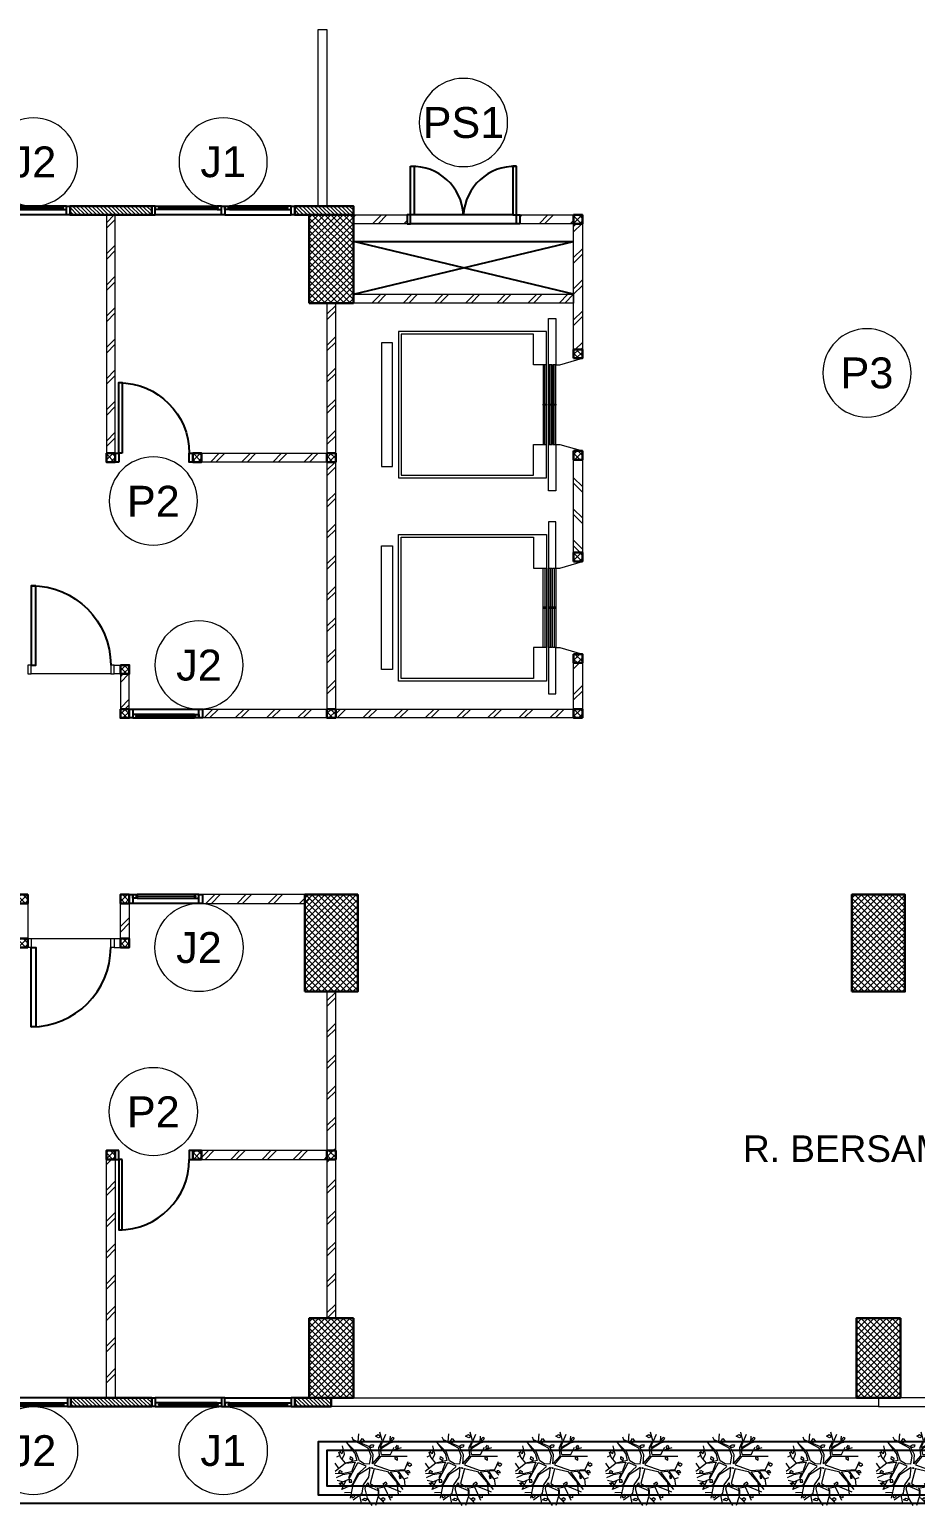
# Model space of a CAD drawing. Header units: millimetres. Extents: x -108 to 351, y -17 to 192.
# Drawn here: x 148.75 to 158.79, y -1.03 to 15.7 of the extents above; entities that cross this region are included whole.
import ezdxf
from ezdxf.enums import TextEntityAlignment as Align

# ---------------------------------------------------------------- set-up
doc = ezdxf.new("R2010")
doc.units = ezdxf.units.MM
for name, color, linetype, lineweight in [('ars', 11, 'Continuous', 0), ('ars @ 1', 11, 'Continuous', 0), ('KACA', 151, 'Continuous', 5), ('KOL', 1, 'Continuous', 30), ('KOLOM', 4, 'Continuous', 9), ('lan', 7, 'Continuous', 15), ('LIFT', 15, 'Continuous', 15), ('NOT', 7, 'Continuous', 20), ('POHON', 62, 'Continuous', 5), ('tem', 5, 'Continuous', 20)]:
    doc.layers.add(name, color=color, linetype=linetype, lineweight=lineweight)
doc.layers.add('Kusen', color=30, linetype='Continuous')
doc.styles.add('ATTR', font='romans.shx', dxfattribs={"width": 0.8, "height": 0.56})
doc.styles.add('S', font='simplex', dxfattribs={"width": 0.75})
doc.styles.get("Standard").update_dxf_attribs({"font": 'arial.ttf'})
pattern_1 = [(135, (-504.011525, -325.874947), (0.0220970869, 0.0220970869), [])]
pattern_2 = [(45, (0, 0), (-0.1767767, 0.1767767), []), (45, (0.0625, 0), (-0.1767767, 0.1767767), [])]
pattern_3 = [(45, (0, -5), (-0.03535534, 0.03535534), []), (135, (0, -5), (-0.03535534, -0.03535534), [])]
pattern_4 = [(45, (1589.31912, -394.5002), (-0.176776695, 0.176776695), []), (45, (1589.38162, -394.5002), (-0.176776695, 0.176776695), [])]

# ---------------------------------------------------------------- blocks, each defined once
blk = doc.blocks.new('T. J1')
at = {"layer": 'Kusen'}
for p, q in [((-0.019, 0), (-0.769, 0)), ((-0.719, 0.1), (-0.069, 0.1)), ((-0.069, 0.06), (-0.719, 0.06)), ((0.021, 0), (0.771, 0)), ((0.721, 0.1), (0.071, 0.1)), ((0.071, 0.06), (0.721, 0.06))]:
    blk.add_line(p, q, dxfattribs=at)
for points in [[(-0.809, 0), (-0.769, 0), (-0.769, 0.1), (-0.809, 0.1)], [(-0.019, 0), (0.021, 0), (0.021, 0.1), (-0.019, 0.1)], [(0.811, 0), (0.771, 0), (0.771, 0.1), (0.811, 0.1)]]:
    blk.add_lwpolyline(points, close=True, dxfattribs=at)
for points in [[(-0.719, 0.077), (-0.719, 0.06), (-0.769, 0.06), (-0.769, 0.1), (-0.719, 0.1), (-0.719, 0.082), (-0.729, 0.082), (-0.729, 0.077), (-0.719, 0.077)], [(-0.069, 0.077), (-0.069, 0.06), (-0.019, 0.06), (-0.019, 0.1), (-0.069, 0.1), (-0.069, 0.082), (-0.059, 0.082), (-0.059, 0.077), (-0.069, 0.077)], [(0.071, 0.077), (0.071, 0.06), (0.021, 0.06), (0.021, 0.1), (0.071, 0.1), (0.071, 0.082), (0.061, 0.082), (0.061, 0.077), (0.071, 0.077)], [(0.721, 0.077), (0.721, 0.06), (0.771, 0.06), (0.771, 0.1), (0.721, 0.1), (0.721, 0.082), (0.731, 0.082), (0.731, 0.077), (0.721, 0.077)]]:
    blk.add_lwpolyline(points, dxfattribs=at)
at = {"layer": 'Kusen', "color": 141}
for points in [[(-0.729, 0.077), (-0.059, 0.077), (-0.059, 0.082), (-0.729, 0.082)], [(0.731, 0.077), (0.061, 0.077), (0.061, 0.082), (0.731, 0.082)]]:
    blk.add_lwpolyline(points, close=True, dxfattribs=at)
blk = doc.blocks.new('T. J2')
at = {"layer": 'KACA', "color": 141}
blk.add_lwpolyline([(-0.379, 0.077), (0.291, 0.077), (0.291, 0.082), (-0.379, 0.082)], close=True, dxfattribs=at)
at = {"layer": 'Kusen'}
for p, q in [((-0.419, 0), (0.331, 0)), ((-0.369, 0.1), (0.281, 0.1)), ((0.281, 0.06), (-0.369, 0.06))]:
    blk.add_line(p, q, dxfattribs=at)
for points in [[(-0.459, 0), (-0.419, 0), (-0.419, 0.1), (-0.459, 0.1)], [(0.331, 0), (0.371, 0), (0.371, 0.1), (0.331, 0.1)]]:
    blk.add_lwpolyline(points, close=True, dxfattribs=at)
for points in [[(-0.369, 0.077), (-0.369, 0.06), (-0.419, 0.06), (-0.419, 0.1), (-0.369, 0.1), (-0.369, 0.082), (-0.379, 0.082), (-0.379, 0.077), (-0.369, 0.077)], [(0.281, 0.077), (0.281, 0.06), (0.331, 0.06), (0.331, 0.1), (0.281, 0.1), (0.281, 0.082), (0.291, 0.082), (0.291, 0.077), (0.281, 0.077)]]:
    blk.add_lwpolyline(points, dxfattribs=at)
blk = doc.blocks.new('P.80')
at = {"layer": 'Kusen'}
for points in [[(-69.809, -74.837), (-69.769, -74.837), (-69.769, -74.037), (-69.809, -74.037)], [(-70.609, -74.937), (-70.569, -74.937), (-70.569, -74.837), (-70.609, -74.837)], [(-69.769, -74.937), (-69.729, -74.937), (-69.729, -74.837), (-69.769, -74.837)]]:
    blk.add_lwpolyline(points, close=True, dxfattribs=at)
blk.add_arc((-69.769, -74.837), 0.8, 90, 180, dxfattribs=at)
blk = doc.blocks.new('K 10.10')
at = {"layer": 'ars'}
h = blk.add_hatch(dxfattribs=at)
h.set_pattern_fill('_USER', color=256, scale=0.05, angle=45, double=1, pattern_type=0)
h.set_pattern_definition([(45, (0, 0), (-0.035355339, 0.035355339), []), (135, (0, 0), (-0.035355339, -0.035355339), [])])
h.paths.add_polyline_path([(1560.538, 1380.407), (1560.638, 1380.407), (1560.638, 1380.507), (1560.538, 1380.507)])
at = {"layer": 'KOL'}
blk.add_lwpolyline([(1560.538, 1380.407), (1560.638, 1380.407), (1560.638, 1380.507), (1560.538, 1380.507)], close=True, dxfattribs=at)
blk = doc.blocks.new('P-90')
at = {"layer": 'Kusen'}
blk.add_lwpolyline([(374.691, -21.598), (374.741, -21.598), (374.741, -22.498), (374.691, -22.498)], close=True, dxfattribs=at)
at = {"layer": 'Kusen', "lineweight": 9}
for points in [[(373.801, -22.498), (373.841, -22.498), (373.841, -22.598), (373.801, -22.598)], [(374.741, -22.498), (374.781, -22.498), (374.781, -22.598), (374.741, -22.598)]]:
    blk.add_lwpolyline(points, close=True, dxfattribs=at)
at = {"layer": 'Kusen'}
blk.add_arc((374.741, -22.498), 0.9, 90, 180, dxfattribs=at)
blk = doc.blocks.new('k1')
at = {"layer": 'ars'}
h = blk.add_hatch(dxfattribs=at)
h.set_pattern_fill('_USER', color=256, scale=0.05, angle=45, double=1, pattern_type=0)
h.set_pattern_definition(pattern_3)
h.paths.add_polyline_path([(-0.3, -0.55), (0.3, -0.55), (0.3, 0.55), (-0.3, 0.55)])
at = {"layer": 'KOL'}
blk.add_lwpolyline([(-0.3, -0.55), (0.3, -0.55), (0.3, 0.55), (-0.3, 0.55)], close=True, dxfattribs=at)
blk = doc.blocks.new('k2')
at = {"layer": 'ars'}
h = blk.add_hatch(dxfattribs=at)
h.set_pattern_fill('_USER', color=256, scale=0.05, angle=45, double=1, pattern_type=0)
h.set_pattern_definition(pattern_3)
h.paths.add_polyline_path([(-0.25, -0.5), (0.25, -0.5), (0.25, 0.5), (-0.25, 0.5)])
at = {"layer": 'KOL'}
blk.add_lwpolyline([(-0.25, -0.5), (0.25, -0.5), (0.25, 0.5), (-0.25, 0.5)], close=True, dxfattribs=at)
blk = doc.blocks.new('k3')
at = {"layer": 'ars'}
h = blk.add_hatch(dxfattribs=at)
h.set_pattern_fill('_USER', color=256, scale=0.05, angle=45, double=1, pattern_type=0)
h.set_pattern_definition([(45, (0, -5.05), (-0.03535534, 0.03535534), []), (135, (0, -5.05), (-0.03535534, -0.03535534), [])])
h.paths.add_polyline_path([(-0.25, -0.45), (0.25, -0.45), (0.25, 0.45), (-0.25, 0.45)])
at = {"layer": 'KOL'}
blk.add_lwpolyline([(-0.25, -0.45), (0.25, -0.45), (0.25, 0.45), (-0.25, 0.45)], close=True, dxfattribs=at)
blk = doc.blocks.new('bola-3')
at = {"layer": 'POHON'}
for p, q in [((-1.212, 1.009), (-1.377, 1.803)), ((-1.198, 1.908), (-0.648, 1.503)), ((-0.799, 1.609), (-0.703, 2.138)), ((-0.318, 1.803), (-0.469, 1.238)), ((-0.045, 2.245), (-0.318, 1.803)), ((0.177, 2.226), (0.328, 1.732)), ((0.356, 1.785), (0.37, 1.327)), ((0.387, 1.789), (0.731, 2.125)), ((0.686, 1.115), (1.057, 1.926)), ((-1.473, 0.674), (-2.065, 0.939)), ((-1.253, 1.009), (-1.872, 1.291)), ((-1.872, 1.274), (-1.625, 0.762)), ((-1.308, 1.468), (-1.721, 1.485)), ((-0.923, 0.357), (-1.253, 1.009)), ((-0.868, 0.392), (-1.212, 1.009)), ((-0.648, 1.503), (-0.566, 1.009)), ((-0.566, 1.009), (-0.236, 0.533)), ((-0.469, 1.238), (-0.442, 1.097)), ((-0.442, 1.097), (-0.277, 0.886)), ((-0.277, 0.886), (-0.249, 1.097)), ((-0.249, 1.097), (0.301, 1.344)), ((-0.153, 0.921), (0.177, 1.115)), ((0.081, 0.022), (-0.153, 0.921)), ((0.177, 1.115), (0.755, 1.044)), ((0.37, 1.327), (0.26, 1.203)), ((0.273, 1.203), (0.686, 1.115)), ((0.315, 1.344), (0.328, 1.767)), ((0.755, 1.044), (1.69, 1.432)), ((0.879, 0.198), (1.814, 1.274)), ((1.814, 1.256), (1.057, 0.216)), ((1.553, 1.591), (1.47, 0.886)), ((1.883, 0.639), (1.938, 1.044)), ((-1.652, -0.313), (-2.285, 0.198)), ((-1.845, 0.339), (-2.271, 0.322)), ((-2.051, 0.004), (-2.271, -0.313)), ((-2.202, 0.551), (-1.817, 0.374)), ((-1.831, 0.815), (-2.161, 0.745)), ((-1.281, 0.216), (-1.845, 0.339)), ((-1.817, 0.374), (-1.35, 0.286)), ((-0.937, -0.313), (-1.473, 0.674)), ((-1.363, 0.339), (-1.473, 0.568)), ((-1.35, 0.286), (-1.363, 0.339)), ((-1.061, -0.366), (-1.281, 0.216)), ((-0.414, -0.102), (-0.923, 0.357)), ((-0.167, -0.049), (-0.868, 0.392)), ((-0.236, 0.533), (-0.167, -0.031)), ((0.081, -0.207), (1.044, 0.128)), ((0.095, 0.004), (0.879, 0.198)), ((1.044, 0.128), (1.924, 0.075)), ((1.057, 0.216), (1.456, 0.18)), ((1.456, 0.18), (1.869, 0.639)), ((1.869, 0.639), (1.553, 0.18)), ((1.553, 0.163), (1.91, 0.128)), ((1.883, 0.639), (2.13, 0.551)), ((1.91, 0.128), (2.158, 0.41)), ((1.924, 0.075), (2.144, -0.419)), ((-1.996, -0.772), (-2.189, -0.666)), ((-1.955, -0.666), (-2.051, -0.983)), ((-1.652, -0.313), (-1.955, -0.666)), ((-1.845, -0.56), (-1.707, -0.86)), ((-1.707, -0.86), (-1.831, -1.354)), ((-0.978, -0.472), (-1.652, -0.313)), ((-1.639, -0.313), (-1.061, -0.366)), ((-1.088, -0.913), (-0.978, -0.472)), ((-0.813, -0.454), (-1.006, -0.966)), ((-0.827, -0.313), (-0.937, -0.313)), ((-0.414, -0.119), (-0.827, -0.313)), ((-0.524, -0.278), (-0.813, -0.454)), ((-0.194, -0.243), (-0.524, -0.278)), ((-0.112, -0.754), (-0.277, -1.213)), ((0.026, -0.807), (-0.208, -1.301)), ((-0.194, -0.243), (-0.112, -0.754)), ((-0.015, -0.26), (0.411, -0.754)), ((-0.015, -0.278), (0.026, -0.807)), ((0.081, -0.225), (0.507, -0.736)), ((0.411, -0.754), (0.37, -1.248)), ((0.521, -0.842), (0.466, -1.177)), ((0.507, -0.736), (2.075, -0.736)), ((0.521, -0.842), (1.057, -0.825)), ((1.057, -0.825), (1.291, -1.283)), ((-1.625, -1.618), (-1.102, -0.913)), ((-1.006, -0.966), (-1.625, -1.6)), ((-1.185, -1.724), (-1.253, -1.883)), ((-0.277, -1.213), (-1.185, -1.706)), ((-0.208, -1.301), (-1.185, -1.724)), ((-0.896, -1.618), (-0.854, -2.077)), ((0.37, -1.248), (0.562, -1.671)), ((0.562, -1.671), (0.425, -2.182)), ((0.438, -1.248), (0.782, -2.059)), ((0.452, -1.265), (1.03, -1.565)), ((0.466, -1.177), (1.03, -1.53)), ((1.03, -1.53), (1.539, -1.653)), ((1.03, -1.565), (1.057, -1.936)), ((1.195, -1.089), (1.731, -1.248))]:
    blk.add_line(p, q, dxfattribs=at)
for points in [[(-1.226, 1.803), (-1.267, 1.662), (-1.143, 1.573), (-1.102, 1.715)], [(-0.435, 1.966), (-0.641, 1.913), (-0.504, 1.807), (-0.311, 1.842)], [(0.49, 1.882), (0.641, 1.953), (0.738, 1.864), (0.614, 1.794)], [(-1.735, 1.009), (-1.886, 1.062), (-1.982, 0.956), (-1.845, 0.903)], [(0.691, 1.051), (0.622, 0.941), (0.794, 0.809), (0.846, 0.963)], [(1.155, 1.778), (1.001, 1.734), (1.001, 1.602), (1.155, 1.624)], [(-1.9, 0.322), (-2.051, 0.251), (-1.996, 0.11), (-1.872, 0.198)], [(-1.441, 0.676), (-1.441, 0.831), (-1.269, 0.831), (-1.303, 0.698)], [(-0.002, 0.022), (-0.07, 0.004), (-0.084, -0.049), (-0.029, -0.031)], [(1.671, 0.412), (1.585, 0.478), (1.62, 0.61), (1.706, 0.588)], [(2.034, 0.163), (2.075, 0.251), (2.254, 0.251), (2.171, 0.145)], [(-1.872, -0.878), (-1.982, -0.983), (-1.941, -1.107), (-1.831, -1.036)], [(-1.236, -0.454), (-1.374, -0.543), (-1.36, -0.719), (-1.222, -0.613)], [(1.319, -0.706), (1.319, -0.582), (1.484, -0.494), (1.484, -0.635)], [(2.099, -0.225), (2.237, -0.137), (2.347, -0.225), (2.223, -0.313)], [(-0.667, -1.528), (-0.753, -1.638), (-0.65, -1.792), (-0.53, -1.66)], [(-0.167, -1.261), (-0.167, -1.367), (-0.098, -1.42), (0.04, -1.42), (0.012, -1.279), (-0.07, -1.261)], [(1.069, -1.748), (1.173, -1.682), (1.293, -1.792), (1.19, -1.858)], [(1.43, -1.175), (1.379, -1.285), (1.482, -1.396), (1.534, -1.285)], [(0.485, -1.924), (0.347, -1.836), (0.158, -1.947), (0.33, -2.035)]]:
    blk.add_lwpolyline(points, close=True, dxfattribs=at)
at = {"layer": 'POHON', "style": 'ATTR', "width": 0.8, "flags": 9}
blk.add_attdef('ESTCODE', (-0.07, 0.004), '', height=0.00000926, dxfattribs=at)
blk = doc.blocks.new('LIFT PENUMPANG')
at = {"layer": 'LIFT'}
for points in [[(-0.705, 1.955), (-0.705, 1.83), (0.695, 1.83), (0.695, 1.955)], [(-0.835, 1.765), (-0.835, 0.085), (0.825, 0.085), (0.825, 1.765)], [(-0.805, 1.735), (-0.805, 0.235), (-0.455, 0.235), (-0.455, 0.085), (0.445, 0.085), (0.445, 0.235), (0.795, 0.235), (0.795, 1.735)], [(-0.455, 0.085), (0.445, 0.085), (0.445, 0.125), (-0.455, 0.125)], [(-0.455, 0.105), (0.445, 0.105), (0.445, 0.125), (-0.455, 0.125)], [(-0.455, 0.025), (0.445, 0.025), (0.445, 0.065), (-0.455, 0.065)], [(-0.455, 0.045), (0.445, 0.045), (0.445, 0.065), (-0.455, 0.065)], [(-0.455, -0.02), (0.445, -0.02), (0.445, 0.02), (-0.455, 0.02)], [(-0.455, 0), (0.445, 0), (0.445, 0.02), (-0.455, 0.02)], [(-0.01, 0.125), (0, 0.125), (0, 0.085), (-0.01, 0.085)], [(-0.01, 0.065), (0, 0.065), (0, 0.025), (-0.01, 0.025)], [(-0.01, 0.02), (0, 0.02), (0, -0.02), (-0.01, -0.02)]]:
    blk.add_lwpolyline(points, close=True, dxfattribs=at)
for points in [[(-0.455, -0.02), (-0.98, -0.02), (-0.98, 0.065), (0.97, 0.065), (0.97, -0.02), (0.445, -0.02)], [(-0.455, -0.02), (-0.455, -0.065), (-0.53, -0.32)], [(0.445, -0.02), (0.445, -0.065), (0.52, -0.32)]]:
    blk.add_lwpolyline(points, dxfattribs=at)
at = {"layer": 'KOLOM', "extrusion": (0, 0, -1), "zscale": -1, "rotation": 270}
blk.add_blockref('K 10.10', (-1379.877, 1560.318), dxfattribs=at)
at = {"layer": 'KOLOM', "extrusion": (0, 0, -1), "xscale": -1, "zscale": -1, "rotation": 90}
blk.add_blockref('K 10.10', (1379.887, 1560.318), dxfattribs=at)
blk = doc.blocks.new('P.60')
at = {"layer": 'Kusen'}
for points in [[(1472.835, 997.535), (1472.875, 997.535), (1472.875, 997.435), (1472.835, 997.435)], [(1472.875, 996.885), (1472.915, 996.885), (1472.915, 997.435), (1472.875, 997.435)], [(1473.475, 997.535), (1473.515, 997.535), (1473.515, 997.435), (1473.475, 997.435)]]:
    blk.add_lwpolyline(points, close=True, dxfattribs=at)
blk.add_arc((1472.895, 997.466), 0.581, 268.0266, 356.9943, dxfattribs=at)
blk = doc.blocks.new('BV')
at = {"layer": 'Kusen'}
for points in [[(-0.225, 0.1), (-0.265, 0.1), (-0.265, 0), (-0.225, 0)], [(-0.225, 0.1), (-0.265, 0.1), (-0.265, 0), (-0.225, 0)], [(0.225, 0.1), (-0.225, 0.1), (-0.225, 0), (0.225, 0)], [(0.225, 0.1), (0.265, 0.1), (0.265, 0), (0.225, 0)]]:
    blk.add_lwpolyline(points, close=True, dxfattribs=at)
at = {"layer": 'Kusen', "color": 141}
blk.add_lwpolyline([(0.225, 0.05), (-0.225, 0.05)], dxfattribs=at)
blk = doc.blocks.new('1-typikal-1')
at = {"layer": 'ars'}
for points in [[(0.05, -0.455), (0.52, -0.455), (0.52, -0.15)], [(0.05, -0.445), (0.51, -0.445), (0.51, -0.15)], [(0.485, -0.15), (0.51, -0.15), (0.51, -0.179), (0.508, -0.179), (0.508, -0.152), (0.485, -0.152), (0.485, -0.15)], [(0.485, -0.152), (0.485, -0.443)], [(0.51, -0.419), (0.05, -0.419)], [(0.485, -0.445), (0.51, -0.445), (0.51, -0.419), (0.508, -0.419), (0.508, -0.443), (0.485, -0.443), (0.485, -0.445)]]:
    blk.add_lwpolyline(points, dxfattribs=at)
for centre, radius in [((0.157, -0.325), 0.075), ((0.157, -0.325), 0.071), ((0.377, -0.325), 0.075), ((0.377, -0.325), 0.071)]:
    blk.add_circle(centre, radius, dxfattribs=at)
at = {"layer": 'KOL'}
for points in [[(2.42, -0.15), (1.9, -0.15), (1.9, -0.25), (2.42, -0.25)], [(4.165, -0.15), (3.25, -0.15), (3.25, -0.25), (4.165, -0.25)]]:
    blk.add_lwpolyline(points, close=True, dxfattribs=at)
at = {"layer": 'lan'}
for p, q in [((2.656, 5.55), (1.456, 5.55)), ((3.7, 5.05), (2.8, 5.05)), ((1.05, 1.13), (1.05, 1.69)), ((0.05, -1.25), (0.05, -0.15)), ((1.26, -0.15), (1.82, -0.15)), ((1.9, -0.25), (1.9, -1.25)), ((2, -0.25), (2, -1.35)), ((1.9, -1.25), (0.05, -1.25)), ((2, -1.35), (0, -1.35))]:
    blk.add_line(p, q, dxfattribs=at)
at = {"layer": 'tem'}
for points in [[(1.36, 5.55), (0.3, 5.55), (0.3, 5.45), (1.36, 5.45)], [(5.9, 5.55), (4.74, 5.55), (4.74, 5.45), (5.9, 5.45)], [(1.46, 5.45), (1.46, 5.05), (1.36, 5.05), (1.36, 5.45)], [(2.76, 5.45), (2.76, 5.05), (2.66, 5.05), (2.66, 5.45)], [(3.91, 5.45), (3.91, 5.05), (3.81, 5.05), (3.81, 5.45)], [(2.66, 5.05), (1.46, 5.05), (1.46, 4.95), (2.66, 4.95)], [(3.81, 5.05), (3.74, 5.05), (3.74, 4.95), (3.81, 4.95)], [(1.05, 2.65), (0.05, 2.65), (0.05, 2.55), (1.05, 2.55)], [(1.15, 2.55), (1.15, 1.73), (1.05, 1.73), (1.05, 2.55)], [(6.15, 2.65), (4.731, 2.65), (4.731, 2.55), (6.15, 2.55)], [(1.15, 0.95), (1.15, -0.05), (1.05, -0.05), (1.05, 0.95)], [(0.52, -0.05), (0.25, -0.05), (0.25, -0.15), (0.52, -0.15)], [(1.22, -0.05), (1.15, -0.05), (1.15, -0.15), (1.22, -0.15)]]:
    blk.add_lwpolyline(points, close=True, dxfattribs=at)
at = {"layer": 'tem', "ltscale": 2}
blk.add_lwpolyline([(3.651, 2.55), (3.751, 2.55), (3.751, -0.15), (3.651, -0.15)], close=True, dxfattribs=at)
at = {"rotation": 180}
blk.add_blockref('BV', (0.785, -0.05), dxfattribs=at)
at = {"layer": 'KOLOM', "extrusion": (0, 0, -1), "xscale": -1, "zscale": -1}
for p in [(1559.178, -1374.957), (1557.878, -1374.957), (1556.728, -1374.957), (1559.178, -1375.456), (1557.878, -1375.456), (1556.728, -1375.456), (1559.488, -1377.857), (1556.887, -1377.857), (1555.907, -1377.857), (1559.488, -1379.457), (1559.488, -1380.557), (1558.638, -1380.557)]:
    blk.add_blockref('K 10.10', p, dxfattribs=at)
at = {"layer": 'Kusen', "xscale": -1}
for name, p in [('T. J2', (4.281, 5.45)), ('P.60', (1474.735, -997.585))]:
    blk.add_blockref(name, p, dxfattribs=at)
at = {"layer": 'Kusen', "rotation": 180}
for name, p in [('P-90', (377.541, -17.547)), ('P.80', (-65.978, -72.287)), ('T. J2', (2.791, -0.15)), ('T. J1', (4.976, -0.15))]:
    blk.add_blockref(name, p, dxfattribs=at)
at = {"layer": 'Kusen', "xscale": -1, "rotation": 270}
blk.add_blockref('P.60', (-996.385, -1471.785), dxfattribs=at)
blk = doc.blocks.new('LANTAI-1')
at = {"layer": 'ars'}
h = blk.add_hatch(dxfattribs=at)
h.set_pattern_fill('ANSI31', color=256, scale=0.25, angle=180, style=0)
h.set_pattern_definition(pattern_1)
h.paths.add_polyline_path([(-7.968, 14.225), (-8.893, 14.225), (-8.893, 14.325), (-7.968, 14.325)])
h = blk.add_hatch(dxfattribs=at)
h.set_pattern_fill('TEMBOK', color=256, scale=0.25)
h.set_pattern_definition(pattern_2)
h.paths.add_polyline_path([(-8.481, 11.525), (-8.381, 11.525), (-8.381, 14.225), (-8.481, 14.225)])
h = blk.add_hatch(dxfattribs=at)
h.set_pattern_fill('ANSI31', color=256, scale=0.25, angle=180, style=0)
h.set_pattern_definition(pattern_1)
h.paths.add_polyline_path([(-5.683, 14.225), (-6.348, 14.225), (-6.348, 14.325), (-5.683, 14.325)])
h = blk.add_hatch(dxfattribs=at)
h.set_pattern_fill('TEMBOK', color=256, scale=0.25)
h.set_pattern_definition(pattern_2)
h.paths.add_polyline_path([(-5.983, 11.525), (-5.883, 11.525), (-5.883, 13.225), (-5.983, 13.225)])
h = blk.add_hatch(dxfattribs=at)
h.set_pattern_fill('TEMBOK', color=256, scale=0.25)
h.set_pattern_definition(pattern_2)
h.paths.add_polyline_path([(-5.983, 11.425), (-7.401, 11.425), (-7.401, 11.525), (-5.983, 11.525)])
h = blk.add_hatch(dxfattribs=at)
h.set_pattern_fill('TEMBOK', color=256, scale=0.25)
h.set_pattern_definition(pattern_2)
h.paths.add_polyline_path([(-5.983, 8.625), (-5.883, 8.625), (-5.883, 11.425), (-5.983, 11.425)])
h = blk.add_hatch(dxfattribs=at)
h.set_pattern_fill('TEMBOK', color=256, scale=0.25)
h.set_pattern_definition(pattern_2)
h.paths.add_polyline_path([(-8.323, 9.024), (-8.393, 9.024), (-8.393, 9.124), (-8.323, 9.124)])
h = blk.add_hatch(dxfattribs=at)
h.set_pattern_fill('TEMBOK', color=256, scale=0.25)
h.set_pattern_definition(pattern_2)
h.paths.add_polyline_path([(-8.223, 8.625), (-8.223, 9.024), (-8.323, 9.024), (-8.323, 8.625)])
h = blk.add_hatch(dxfattribs=at)
h.set_pattern_fill('TEMBOK', color=256, scale=0.25)
h.set_pattern_definition(pattern_2)
h.paths.add_polyline_path([(-5.983, 8.525), (-7.393, 8.525), (-7.393, 8.625), (-5.983, 8.625)])
h = blk.add_hatch(dxfattribs=at)
h.set_pattern_fill('TEMBOK', color=256, scale=0.25)
h.set_pattern_definition(pattern_2)
h.paths.add_polyline_path([(-6.183, 6.525), (-7.393, 6.525), (-7.393, 6.425), (-6.183, 6.425)])
h = blk.add_hatch(dxfattribs=at)
h.set_pattern_fill('TEMBOK', color=256, scale=0.25)
h.set_pattern_definition(pattern_2)
h.paths.add_polyline_path([(-8.223, 6.425), (-8.223, 6.025), (-8.323, 6.025), (-8.323, 6.425)])
h = blk.add_hatch(dxfattribs=at)
h.set_pattern_fill('TEMBOK', color=256, scale=0.25)
h.set_pattern_definition(pattern_2)
h.paths.add_polyline_path([(-5.983, 5.425), (-5.883, 5.425), (-5.883, 3.625), (-5.983, 3.625)])
h = blk.add_hatch(dxfattribs=at)
h.set_pattern_fill('TEMBOK', color=256, scale=0.25)
h.set_pattern_definition(pattern_2)
h.paths.add_polyline_path([(-8.481, 3.525), (-8.381, 3.525), (-8.381, 0.825), (-8.481, 0.825)])
h = blk.add_hatch(dxfattribs=at)
h.set_pattern_fill('TEMBOK', color=256, scale=0.25)
h.set_pattern_definition(pattern_2)
h.paths.add_polyline_path([(-5.983, 3.625), (-7.401, 3.625), (-7.401, 3.525), (-5.983, 3.525)])
h = blk.add_hatch(dxfattribs=at)
h.set_pattern_fill('TEMBOK', color=256, scale=0.25)
h.set_pattern_definition(pattern_2)
h.paths.add_polyline_path([(-5.983, 3.525), (-5.883, 3.525), (-5.883, 1.725), (-5.983, 1.725)])
h = blk.add_hatch(dxfattribs=at)
h.set_pattern_fill('ANSI31', color=256, scale=0.25, angle=180, style=0)
h.set_pattern_definition([(135, (-504.011525, -326.249947), (0.0220970869, 0.0220970869), [])])
h.paths.add_polyline_path([(-7.968, 0.825), (-8.893, 0.825), (-8.893, 0.725), (-7.968, 0.725)])
h = blk.add_hatch(dxfattribs=at)
h.set_pattern_fill('ANSI31', color=256, scale=0.25, angle=180, style=0)
h.set_pattern_definition([(135, (-495.816525, -381.879947), (0.0220970869, 0.0220970869), [])])
h.paths.add_polyline_path([(-6.348, 0.725), (-5.933, 0.725), (-5.933, 0.825), (-6.348, 0.825)])
at = {"layer": 'ars @ 1'}
h = blk.add_hatch(dxfattribs=at)
h.set_pattern_fill('TEMBOK', color=256, scale=0.25, style=0, double=1)
h.set_pattern_definition([(45, (1583.63632, -386.20818), (-0.176776695, 0.176776695), []), (45, (1583.69882, -386.20818), (-0.176776695, 0.176776695), [])])
h.paths.add_polyline_path([(-5.075, 14.225), (-5.075, 14.125), (-5.683, 14.125), (-5.683, 14.225)])
h = blk.add_hatch(dxfattribs=at)
h.set_pattern_fill('TEMBOK', color=256, scale=0.25, style=0, double=1)
h.set_pattern_definition([(45, (1585.52383, -386.20818), (-0.176776695, 0.176776695), []), (45, (1585.58633, -386.20818), (-0.176776695, 0.176776695), [])])
h.paths.add_polyline_path([(-3.188, 14.225), (-3.188, 14.125), (-3.795, 14.125), (-3.795, 14.225)])
h = blk.add_hatch(dxfattribs=at)
h.set_pattern_fill('TEMBOK', color=256, scale=0.25)
h.set_pattern_definition(pattern_4)
h.paths.add_polyline_path([(-3.088, 12.7), (-3.188, 12.7), (-3.188, 14.125), (-3.088, 14.125)])
h = blk.add_hatch(dxfattribs=at)
h.set_pattern_fill('TEMBOK', color=256, scale=0.25)
h.set_pattern_definition(pattern_4)
h.paths.add_polyline_path([(-3.188, 13.325), (-3.188, 13.225), (-5.683, 13.225), (-5.683, 13.325)])
h = blk.add_hatch(dxfattribs=at)
h.set_pattern_fill('TEMBOK', color=256, scale=0.25, style=0, double=1)
h.set_pattern_definition([(315, (1583.48132, 444.15746), (-0.176776695, -0.176776695), []), (315, (1583.54382, 444.15746), (-0.176776695, -0.176776695), [])])
h.paths.add_polyline_path([(-3.088, 10.4), (-3.188, 10.4), (-3.188, 11.45), (-3.088, 11.45)])
h = blk.add_hatch(dxfattribs=at)
h.set_pattern_fill('TEMBOK', color=256, scale=0.25)
h.set_pattern_definition(pattern_4)
h.paths.add_polyline_path([(-3.088, 8.625), (-3.188, 8.625), (-3.188, 9.15), (-3.088, 9.15)])
h = blk.add_hatch(dxfattribs=at)
h.set_pattern_fill('TEMBOK', color=256, scale=0.25)
h.set_pattern_definition(pattern_4)
h.paths.add_polyline_path([(-3.188, 8.625), (-3.188, 8.525), (-5.883, 8.525), (-5.883, 8.625)])
for p, q in [((-3.875, 14.225), (-4.995, 14.225)), ((-3.835, 14.125), (-5.035, 14.125)), ((-5.683, 13.925), (-3.188, 13.925)), ((-5.683, 13.325), (-3.188, 13.925)), ((-3.188, 13.325), (-5.683, 13.925)), ((-6.083, 0.325), (-6.083, -0.275)), ((24.967, -0.375), (-10.133, -0.375))]:
    blk.add_line(p, q)
for points in [[(6.617, 0.325), (-6.083, 0.325), (-6.083, -0.275), (6.617, -0.275)], [(6.517, 0.225), (-5.983, 0.225), (-5.983, -0.175), (6.517, -0.175)]]:
    blk.add_lwpolyline(points, close=True)
at = {"layer": 'KOL'}
for points in [[(-7.968, 14.225), (-8.893, 14.225), (-8.893, 14.325), (-7.968, 14.325)], [(-5.683, 14.225), (-6.348, 14.225), (-6.348, 14.325), (-5.683, 14.325)], [(-6.348, 0.725), (-5.933, 0.725), (-5.933, 0.825), (-6.348, 0.825)]]:
    blk.add_lwpolyline(points, close=True, dxfattribs=at)
at = {"layer": 'KOLOM'}
blk.add_lwpolyline([(-7.501, 11.525), (-7.501, 11.425), (-7.402, 11.425), (-7.402, 11.525)], close=True, dxfattribs=at)
at = {"layer": 'Kusen'}
for points in [[(-5.035, 14.775), (-4.995, 14.775), (-4.995, 14.225), (-5.035, 14.225)], [(-3.835, 14.775), (-3.875, 14.775), (-3.875, 14.225), (-3.835, 14.225)], [(-5.075, 14.125), (-5.035, 14.125), (-5.035, 14.225), (-5.075, 14.225)], [(-3.795, 14.125), (-3.835, 14.125), (-3.835, 14.225), (-3.795, 14.225)]]:
    blk.add_lwpolyline(points, close=True, dxfattribs=at)
for centre, start, end in [((-5.015, 14.194), 3.0057, 91.9734), ((-3.855, 14.194), 88.0266, 176.9943)]:
    blk.add_arc(centre, 0.581, start, end, dxfattribs=at)
at = {"layer": 'lan'}
for p, q in [((-8.433, 9.024), (-9.333, 9.024)), ((-6.083, 0.325), (-5.282, 0.325))]:
    blk.add_line(p, q, dxfattribs=at)
for points in [[(-5.983, 16.325), (-5.983, 14.325), (-6.083, 14.325), (-6.083, 16.325)], [(-5.933, 0.825), (0.267, 0.825), (0.267, 0.725), (-5.933, 0.725)], [(6.467, 0.825), (0.267, 0.825), (0.267, 0.725), (6.467, 0.725)]]:
    blk.add_lwpolyline(points, close=True, dxfattribs=at)
at = {"layer": 'tem', "ltscale": 2}
for points in [[(-8.481, 11.525), (-8.381, 11.525), (-8.381, 14.225), (-8.481, 14.225)], [(-5.983, 11.525), (-5.883, 11.525), (-5.883, 13.225), (-5.983, 13.225)], [(-5.983, 8.625), (-5.883, 8.625), (-5.883, 11.425), (-5.983, 11.425)], [(-5.983, 3.625), (-5.883, 3.625), (-5.883, 5.425), (-5.983, 5.425)], [(-5.983, 1.725), (-5.883, 1.725), (-5.883, 3.525), (-5.983, 3.525)]]:
    blk.add_lwpolyline(points, close=True, dxfattribs=at)
at = {"layer": 'tem'}
for points in [[(-5.075, 14.225), (-5.075, 14.125), (-5.683, 14.125), (-5.683, 14.225)], [(-3.188, 14.225), (-3.188, 14.125), (-3.795, 14.125), (-3.795, 14.225)], [(-3.088, 12.7), (-3.188, 12.7), (-3.188, 14.125), (-3.088, 14.125)], [(-3.188, 13.325), (-3.188, 13.225), (-5.683, 13.225), (-5.683, 13.325)], [(-5.983, 11.425), (-7.401, 11.425), (-7.401, 11.525), (-5.983, 11.525)], [(-3.088, 10.4), (-3.188, 10.4), (-3.188, 11.45), (-3.088, 11.45)], [(-8.323, 9.024), (-8.393, 9.024), (-8.393, 9.124), (-8.323, 9.124)], [(-3.088, 8.625), (-3.188, 8.625), (-3.188, 9.15), (-3.088, 9.15)], [(-8.223, 8.625), (-8.223, 9.024), (-8.323, 9.024), (-8.323, 8.625)], [(-5.983, 8.525), (-7.393, 8.525), (-7.393, 8.625), (-5.983, 8.625)], [(-3.188, 8.625), (-3.188, 8.525), (-5.883, 8.525), (-5.883, 8.625)]]:
    blk.add_lwpolyline(points, close=True, dxfattribs=at)
at = {"rotation": 90}
blk.add_blockref('LIFT PENUMPANG', (-3.408, 12.08), dxfattribs=at)
at = {"xscale": -1, "rotation": 90}
blk.add_blockref('LIFT PENUMPANG', (-3.408, 9.769), dxfattribs=at)
at = {"layer": 'KOL'}
for name, p in [('k2', (-5.933, 13.725)), ('k1', (-5.933, 5.975)), ('k1', (0.267, 5.975))]:
    blk.add_blockref(name, p, dxfattribs=at)
at = {"layer": 'KOL', "rotation": 180}
for p in [(-5.933, 1.275), (0.267, 1.275)]:
    blk.add_blockref('k3', p, dxfattribs=at)
at = {"layer": 'KOLOM', "extrusion": (0, 0, -1), "zscale": -1}
for p in [(-1557.451, -1366.282), (-1554.656, -1371.882), (-1557.451, -1371.882)]:
    blk.add_blockref('K 10.10', p, dxfattribs=at)
at = {"layer": 'KOLOM', "extrusion": (0, 0, -1), "zscale": -1, "rotation": 180}
for p in [(1569.02, 1391.932), (1568.04, 1391.932), (1566.521, 1391.932), (1568.861, 1389.531), (1568.861, 1389.032), (1566.521, 1384.032)]:
    blk.add_blockref('K 10.10', p, dxfattribs=at)
at = {"layer": 'Kusen', "xscale": -1}
for name, p in [('T. J2', (-9.352, 14.225)), ('T. J1', (-7.157, 14.225)), ('P.80', (-78.111, 86.361)), ('P-90', (365.408, 31.622))]:
    blk.add_blockref(name, p, dxfattribs=at)
at = {"layer": 'Kusen', "xscale": -1, "rotation": 180}
blk.add_blockref('T. J2', (-7.764, 8.625), dxfattribs=at)
at = {"layer": 'lan'}
blk.add_blockref('1-typikal-1', (-12.133, 0.975), dxfattribs=at)
at = {"layer": 'POHON', "linetype": 'ByBlock', "lineweight": -3, "xscale": -0.1875, "yscale": 0.1875, "zscale": 0.1875, "rotation": 180}
for p in [(-5.462, 0.025), (-4.44, 0.025), (-3.418, 0.025), (-2.396, 0.025), (-1.373, 0.025), (-0.351, 0.025), (0.671, 0.025)]:
    blk.add_blockref('bola-3', p, dxfattribs=at)
blk = doc.blocks.new('NAV')
blk.add_circle((0, -0.4), 0.4)
at = {"style": 'S', "width": 0.75, "flags": 4}
blk.add_attdef('AV', text='', height=0.3, dxfattribs=at).set_placement((0, -0.4), align=Align.MIDDLE)

msp = doc.modelspace()

# ---------------------------------------------------------------- block references
at = {"color": 2}
msp.add_blockref('LANTAI-1', (158.10666, -0.62888), dxfattribs=at)
at = {"layer": 'NOT'}
ref = msp.add_blockref('NAV', (153.67137, 15.14252), dxfattribs=dict(at, xscale=-1.25, yscale=1.25, zscale=1.25))
ref.add_attrib('AV', 'PS1', dxfattribs={"layer": '0', "height": 0.35, "flags": 4}).set_placement((153.67137, 14.64252), align=Align.MIDDLE)
ref = msp.add_blockref('NAV', (148.79886, 13.69575), dxfattribs=dict(at, xscale=-1.25, yscale=1.25, zscale=1.25, rotation=180))
ref.add_attrib('AV', 'J2', dxfattribs={"layer": '0', "height": 0.35, "flags": 4}).set_placement((148.79886, 14.19575), align=Align.MIDDLE)
ref = msp.add_blockref('NAV', (150.94886, 13.69575), dxfattribs=dict(at, xscale=-1.25, yscale=1.25, zscale=1.25, rotation=180))
ref.add_attrib('AV', 'J1', dxfattribs={"layer": '0', "height": 0.35, "flags": 4}).set_placement((150.94886, 14.19575), align=Align.MIDDLE)
ref = msp.add_blockref('NAV', (158.24386, 12.30575), dxfattribs=dict(at, xscale=-1.25, yscale=1.25, zscale=1.25))
ref.add_attrib('AV', 'P3', dxfattribs={"layer": '0', "height": 0.35, "flags": 4}).set_placement((158.24386, 11.80575), align=Align.MIDDLE)
ref = msp.add_blockref('NAV', (150.15694, 9.85402), dxfattribs=dict(at, xscale=-1.25, yscale=1.25, zscale=1.25, rotation=180))
ref.add_attrib('AV', 'P2', dxfattribs={"layer": '0', "height": 0.35, "flags": 4}).set_placement((150.15694, 10.35402), align=Align.MIDDLE)
ref = msp.add_blockref('NAV', (150.67386, 7.99575), dxfattribs=dict(at, xscale=-1.25, yscale=1.25, zscale=1.25, rotation=180))
ref.add_attrib('AV', 'J2', dxfattribs={"layer": '0', "height": 0.35, "flags": 4}).set_placement((150.67386, 8.49575), align=Align.MIDDLE)
ref = msp.add_blockref('NAV', (150.67386, 5.79575), dxfattribs=dict(at, xscale=1.25, yscale=1.25, zscale=1.25))
ref.add_attrib('AV', 'J2', dxfattribs={"layer": '0', "height": 0.35, "flags": 4}).set_placement((150.67386, 5.29575), align=Align.MIDDLE)
ref = msp.add_blockref('NAV', (150.15694, 3.93748), dxfattribs=dict(at, xscale=1.25, yscale=1.25, zscale=1.25))
ref.add_attrib('AV', 'P2', dxfattribs={"layer": '0', "height": 0.35, "flags": 4}).set_placement((150.15694, 3.43748), align=Align.MIDDLE)
ref = msp.add_blockref('NAV', (148.79886, 0.09575), dxfattribs=dict(at, xscale=1.25, yscale=1.25, zscale=1.25))
ref.add_attrib('AV', 'J2', dxfattribs={"layer": '0', "height": 0.35, "flags": 4}).set_placement((148.79886, -0.40425), align=Align.MIDDLE)
ref = msp.add_blockref('NAV', (150.94886, 0.09575), dxfattribs=dict(at, xscale=1.25, yscale=1.25, zscale=1.25))
ref.add_attrib('AV', 'J1', dxfattribs={"layer": '0', "height": 0.35, "flags": 4}).set_placement((150.94886, -0.40425), align=Align.MIDDLE)

# ---------------------------------------------------------------- texts
at = {"layer": 'NOT', "insert": (156.78485, 2.86288), "char_height": 0.3, "attachment_point": 7}
msp.add_mtext_dynamic_manual_height_columns('\\pi0.054533;R. BERSAMA', width=2.6617262, gutter_width=1, heights=[0], dxfattribs=at)

doc.saveas('drawing.dxf')
